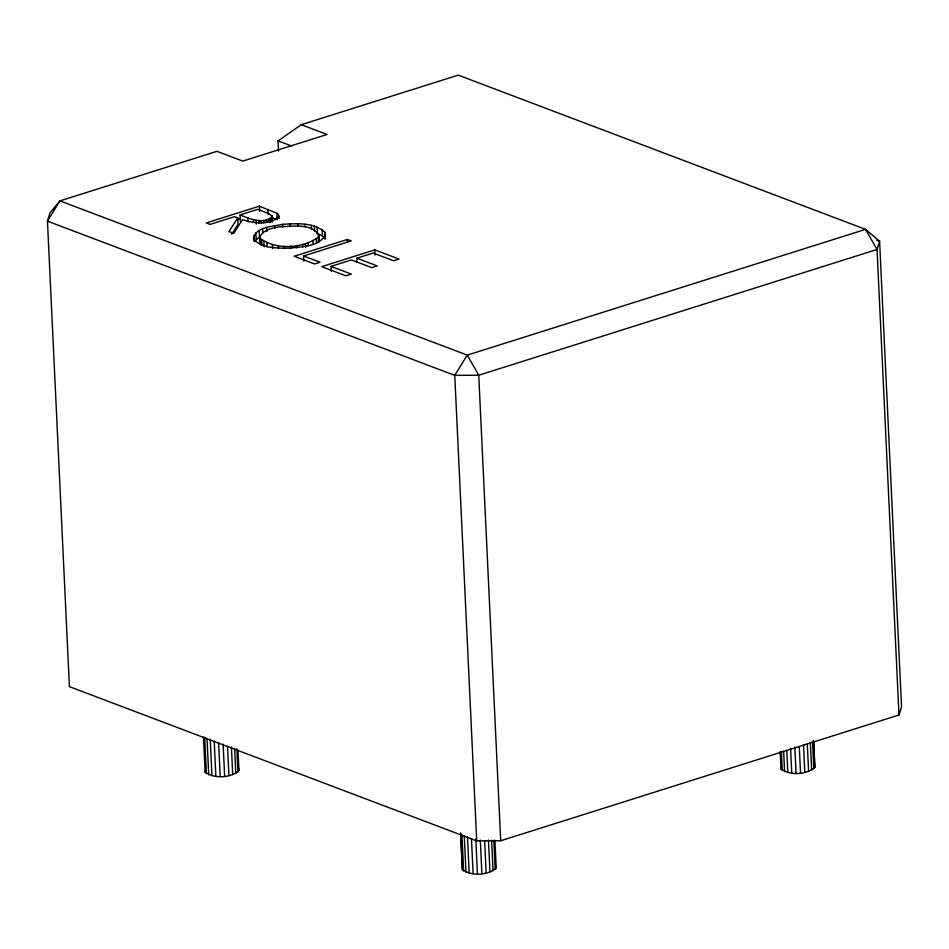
<?xml version="1.0" encoding="UTF-8"?>
<svg xmlns="http://www.w3.org/2000/svg" width="949" height="949" viewBox="0 0 949 949"><rect width="100%" height="100%" fill="white"/><g stroke="black" fill="none" stroke-linecap="round" stroke-linejoin="round"><path stroke-width="1.42" d="M240.073 214.937L257.784 209.349L268.816 213.62L272.185 216.253C264.522 225.079 248.994 218.567 240.073 214.937L240.382 221.354M253.537 240.239C253.561 226.692 273.098 226.621 282.648 224.308C296.646 223.561 313.336 222.149 324.677 231.936L325.602 236.859M325.483 234.296C319.932 247.001 301.675 246.408 289.825 248.199C277.796 248.152 263.608 248.662 254.178 240.014L253.419 237.665M278.864 215.862L278.46 217.226C268.579 224.972 253.786 223.656 242.517 219.646L233.751 233.347L228.994 231.544L237.76 217.843L234.628 216.657L210.12 224.391L206.277 222.944L259.374 206.17L276.954 213.323L278.33 214.545L278.982 218.436M301.272 124.699L327.073 134.473L242.766 161.093L216.965 151.33L59.965 200.891L50.012 212.884L47.45 221.141L69.407 686.649L476.706 840.885L500.704 840.755L898.988 714.988L901.55 706.744L879.593 241.224L865.559 229.361L458.26 75.137L301.272 124.699L278.033 140.891L278.52 151.105M318.271 242.505L318.71 235.447C312.138 222.896 292.612 226.491 280.679 226.728C271.177 227.89 255.281 231.615 260.69 244.83L260.097 236.538M231.686 234.225L238.057 224.261L237.76 217.843M205.031 770.718L205.15 772.225C214.296 778.844 230.595 778.168 238.97 770.529L237.962 750.054M460.633 833.103L462.388 869.628C471.546 876.259 487.845 875.583 496.208 867.944L494.904 840.209M780.908 767.516L781.027 769.022C790.173 775.653 806.472 774.965 814.847 767.326L813.613 741.062M259.124 230.631L259.433 237.048L254.308 241.687L254 235.257M260.382 238.413C275.91 250.228 302.34 248.591 318.034 237.369M237.321 219.646L240.121 218.768M303.514 255.981L351.177 240.927L347.322 239.468L294.214 256.242L314.558 263.941L320.003 262.221L303.514 255.981L303.751 261.117M357.049 262.066L356.871 258.211L373.206 253.051L393.55 260.761L398.995 259.041L374.808 249.884L321.699 266.645L345.887 275.803L351.332 274.083L330.999 266.384L331.237 271.521M330.999 266.384L351.427 259.931L371.759 267.642L377.204 265.922L356.871 258.211M876.829 240.18L879.593 241.224L877.042 249.48L898.988 714.988M278.033 140.891L291.616 146.027M272.114 217.511L277.25 219.741L276.954 213.323M324.973 238.353L322.458 235.993L317.381 233.49L317.085 227.072M814.847 767.326L813.566 741.015M496.102 866.437L496.208 867.944M238.863 769.022L238.97 770.529M812.498 741.122L813.803 768.844M810.363 742.533L811.668 770.256M807.291 743.755L808.595 771.478M803.495 744.704L804.799 772.427M799.283 746.768L800.529 773.032M794.835 746.993L796.069 773.257M790.576 748.275L791.739 773.079M786.792 750.635L787.836 772.522M783.637 751.181L784.609 771.62M781.383 751.454L782.284 770.422M780.161 751.466L781.027 769.022M500.704 840.755L478.747 375.235L467.276 355.128L59.965 200.891L47.45 221.141L454.749 375.365L478.747 375.235L877.042 249.48L865.559 229.361L467.276 355.128L454.749 375.365L476.706 840.885M493.788 840.268L495.164 869.45M491.594 840.221L493.041 870.874M488.45 839.984L489.969 872.095M484.654 840.933L486.161 873.033M480.313 840.079L481.89 873.638M475.781 838.845L477.442 873.863M471.451 838.667L473.112 873.697M467.477 836.65L469.197 873.127M464.251 835.737L465.971 872.226M461.926 834.551L463.646 871.028M460.668 833.151L462.388 869.628M374.808 249.884L375.045 255.02M347.322 239.468L347.441 242.042M324.677 231.936L325.009 239.29M322.162 229.575L322.458 235.993M318.71 235.447L319.018 241.865L318.295 233.561M316.242 239.243L316.42 243.098M314.38 226.17L314.617 231.307M313.028 241.188L313.146 243.751M311.355 225.388L311.533 229.243M308.164 243.063L308.283 245.625M304.902 224.296L305.02 226.87M305.471 243.834L305.649 247.689M302.589 244.51L302.707 247.084M297.737 223.739L297.867 226.313M296.705 245.483L296.835 248.057M290.204 223.739L290.323 226.313M290.501 246.005L290.631 248.579M284.285 246.04L284.415 248.614M282.648 224.308L282.766 226.87M278.33 214.545L278.52 218.389M278.365 245.613L278.484 248.187M274.617 225.518L274.747 228.092M272.185 216.253L272.327 222.066M271.924 215.589L272.161 220.726M271.628 217.606L271.805 221.461M272.399 244.652L272.588 248.508M270.833 218.258L271.011 222.113M269.706 218.863L269.884 222.718M267.962 209.421L268.199 214.557M268.27 219.397L268.389 221.959M266.669 227.535L266.847 231.39M266.111 219.954L266.23 222.517M266.883 243.051L267.072 246.906M263.68 220.334L263.798 222.896M263.917 241.71L264.154 246.847M262.588 228.994L262.766 232.849M261.189 220.512L261.307 223.086M261.722 240.192L261.96 245.328M259.374 206.17L259.623 211.307M258.923 220.512L259.041 223.086M256.088 220.251L256.266 224.106M255.898 232.885L256.194 239.302M253.395 219.717L253.513 222.291M247.855 217.938L248.033 221.781M236.823 748.69L237.926 772.047M234.628 748.654L235.791 773.459M231.414 746.958L232.719 774.681M227.546 746.448L228.923 775.63M223.134 744.135L224.652 776.235M218.614 742.889L220.192 776.46M214.213 741.264L215.862 776.282M210.227 739.235L211.959 775.724M207.001 738.334L208.733 774.811M204.687 737.136L206.407 773.625M203.454 737.159L205.15 772.225"/></g></svg>
